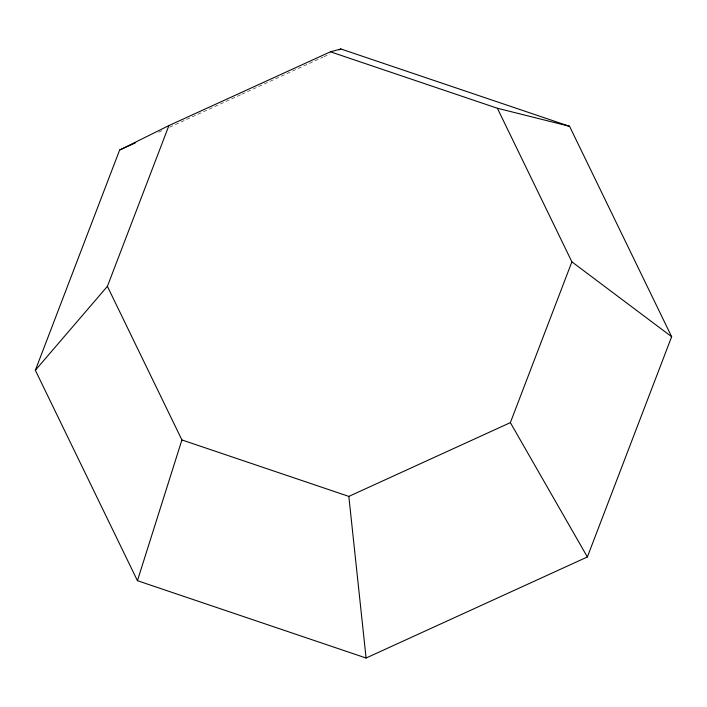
<?xml version="1.0" encoding="UTF-8"?>
<svg xmlns="http://www.w3.org/2000/svg" width="707" height="707" viewBox="0 0 707 707"><rect width="100%" height="100%" fill="white"/><g stroke="black" fill="none" stroke-linecap="round" stroke-linejoin="round"><path stroke-width="0.53" stroke-dasharray="3.54 2.65" d="M158.686 132.2L163.688 129.911M169.698 127.172L240.787 94.703M241.785 94.243L322.887 57.205M323.894 56.754L329.904 54.006"/><path stroke-width="1.06" d="M137.432 580.694L181.911 439.948L107.393 286.344L168.92 125.572L330.452 51.797L340.915 48.977L569.568 126.306L671.65 336.718L587.367 556.966L366.085 658.023L137.432 580.694L35.35 370.282L119.633 150.034L168.92 125.572M181.911 439.948L348.834 496.402L510.366 422.627L571.892 261.846L497.374 108.251L330.452 51.797M35.35 370.282L107.393 286.344M119.633 150.034L135.656 142.717M338.909 49.888L340.915 48.977M497.374 108.251L569.568 126.306M571.892 261.846L671.65 336.718M510.366 422.627L587.367 556.966M348.834 496.402L366.085 658.023"/></g></svg>
